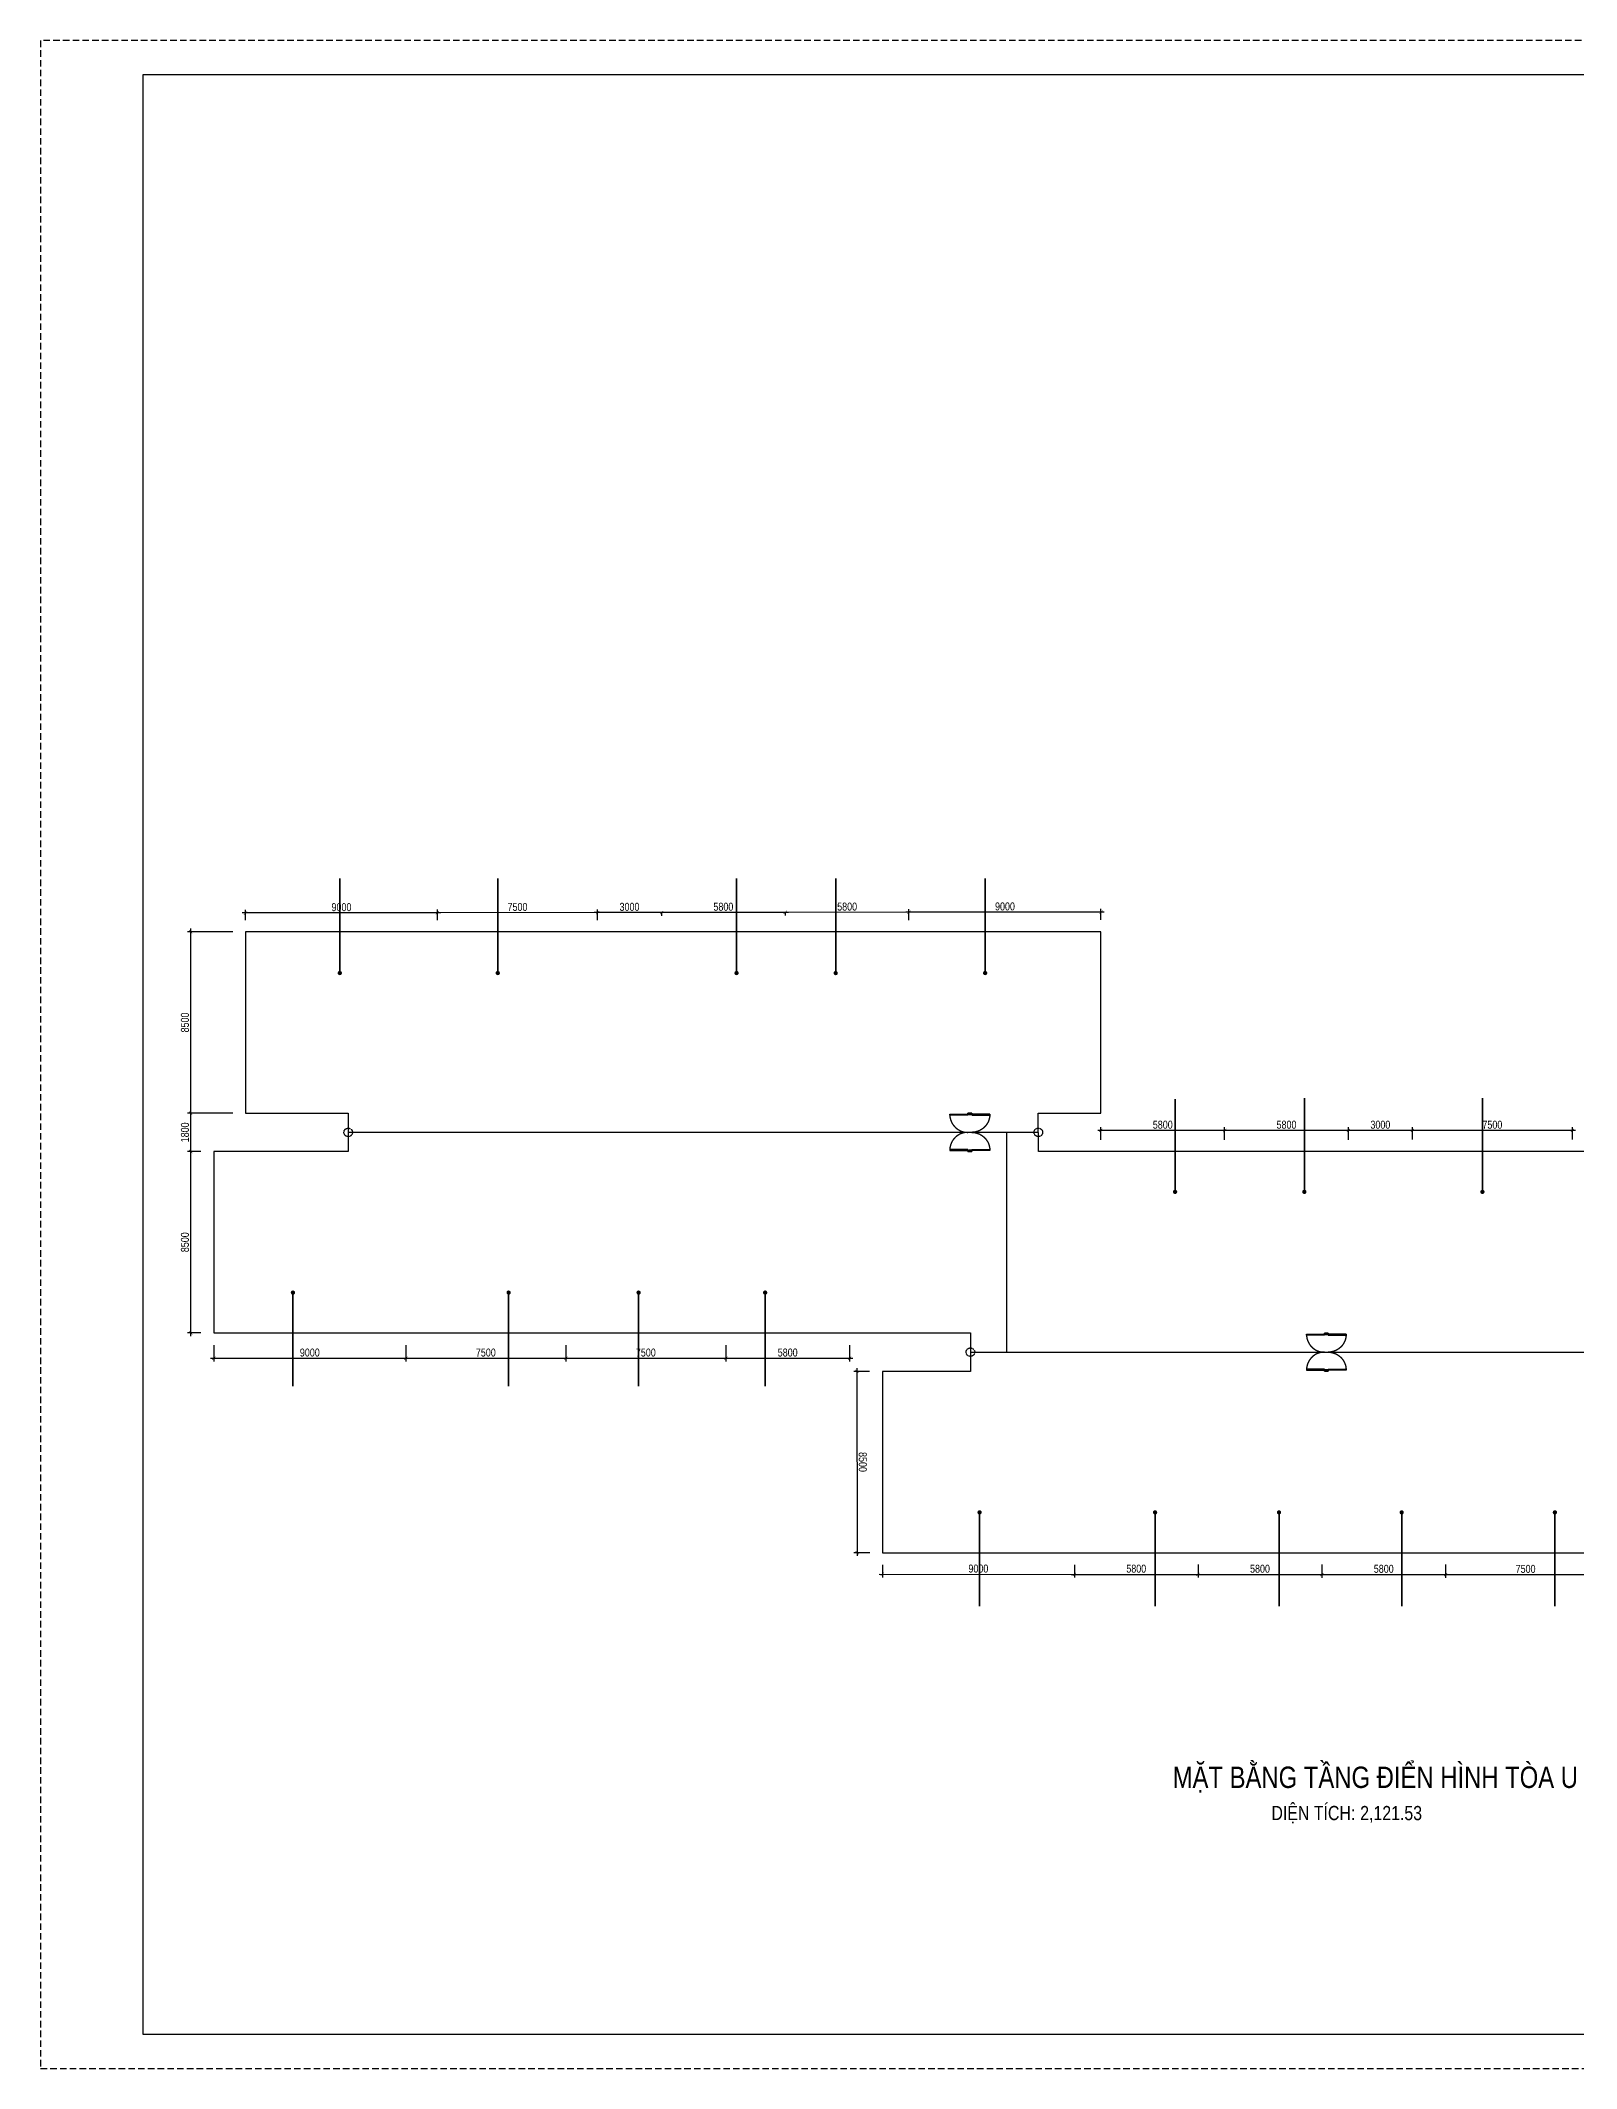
# Model space of a CAD drawing. Header units: millimetres. Extents: x 43 to 134443, y -95209 to -169.
# Drawn here: x 43 to 72035, y -95209 to -169 of the extents above; entities that cross this region are included whole.
import ezdxf
from ezdxf.enums import TextEntityAlignment as Align

# ---------------------------------------------------------------- set-up
doc = ezdxf.new("R2010")
doc.units = ezdxf.units.MM
doc.linetypes.add('HIDDEN', pattern=[9.525, 6.35, -3.175])
doc.layers.get('0').update_dxf_attribs({"color": 231})
doc.layers.get('DefPoints').update_dxf_attribs({"color": 191})
for name, color, linetype in [('A-DOOR', 142, 'Continuous'), ('MDI-BAO', 1, 'Continuous'), ('S-DIM', 231, 'Continuous')]:
    doc.layers.add(name, color=color, linetype=linetype)
doc.layers.add('A-SHBD', color=7, linetype='Continuous', lineweight=35)
doc.layers.add('A-TEXT', color=255, linetype='Continuous', lineweight=25)
doc.layers.add('MDI-HANHLANG', color=5, linetype='HIDDEN', plot=False)
doc.styles.add('250602-MB CO CAU CĂN HO X1-3A-1$0$style1', font='arial.ttf')
doc.styles.add('VTK_Arial', font='arial.ttf', dxfattribs={"width": 0.8})
doc.dimstyles.new('250602-MB CO CAU CĂN HO X1-3A-1$0$Dim_50', dxfattribs={"dimscale": 50, "dimtxt": 2, "dimasz": 1.5, "dimexe": 1, "dimexo": 0, "dimgap": 1, "dimtad": 1, "dimdec": 0, "dimlfac": -1, "dimzin": 12, "dimdsep": 46, "dimtxsty": '250602-MB CO CAU CĂN HO X1-3A-1$0$style1', "dimblk1": '250602-MB CO CAU CĂN HO X1-3A-1$0$_ARCHTICK', "dimblk2": '250602-MB CO CAU CĂN HO X1-3A-1$0$_ARCHTICK', "dimsah": 1, "dimcen": 1.5, "dimdle": 1.5, "dimclrd": 256, "dimclre": 256, "dimclrt": 2, "dimadec": 1, "dimazin": 3, "dimtm": 1e-09, "dimtfac": 0.416667, "dimtdec": 0, "dimtix": 1, "dimtmove": 2, "dimatfit": 3, "dimfxl": 7, "dimfxlon": 1, "dimtolj": 1, "dimtzin": 0, "dimlwd": -1, "dimlwe": -1, "dimarcsym": 1})
doc.dimstyles.new('A-2.5-DIM100', dxfattribs={"dimscale": 150, "dimtxt": 2.5, "dimasz": 1, "dimexe": 1, "dimexo": 0, "dimgap": 0.5, "dimtad": 1, "dimdec": 0, "dimzin": 12, "dimdsep": 46, "dimtxsty": 'VTK_Arial', "dimblk": 'ARCHTICK', "dimcen": 0, "dimdle": 1, "dimclrd": 256, "dimclre": 256, "dimclrt": 7, "dimadec": 1, "dimazin": 3, "dimtfac": 1, "dimtdec": 0, "dimtmove": 0, "dimatfit": 2, "dimfxl": 20, "dimtolj": 1, "dimtzin": 0, "dimlwd": -1, "dimlwe": -1, "dimarcsym": 0})

# ---------------------------------------------------------------- blocks, each defined once
blk = doc.blocks.new('VTK-A1_BoKhungTen')
at = {"layer": 'DefPoints', "linetype": 'HIDDEN', "ltscale": 0.3}
blk.add_lwpolyline([(0, -594), (840, -594), (840, 0), (0, 0)], close=True, dxfattribs=at)
at = {"layer": 'DefPoints'}
blk.add_lwpolyline([(755, -10), (30, -10), (30, -584), (755, -584)], dxfattribs=at)
blk = doc.blocks.new('*U7')
for p, q in [((-738, -90), (-738, -50)), ((-100, -70), (-738, -70)), ((-100, -90), (-100, -50)), ((-738, -1685), (-738, -1725)), ((-100, -1705), (-738, -1705)), ((-100, -1685), (-100, -1725))]:
    blk.add_line(p, q)
for points in [[(180, 0), (180, -60), (40, -60), (40, -50), (0, -50), (0, 0)], [(0, -50), (0, -90), (-838, -90), (-838, -50)], [(0, -1725), (0, -1685), (-838, -1685), (-838, -1725)], [(180, -1775), (180, -1715), (40, -1715), (40, -1725), (0, -1725), (0, -1775)]]:
    blk.add_lwpolyline(points, close=True)
at = {"linetype": 'HIDDEN', "ltscale": 1000}
for centre, start, end in [((0, -50), 180.00004, 270), ((0, -1725), 90, 179.99996)]:
    blk.add_arc(centre, 838, start, end, dxfattribs=at)
blk = doc.blocks.new('*U8')
for p, q in [((-738, -90), (-738, -50)), ((-100, -70), (-738, -70)), ((-100, -90), (-100, -50)), ((-738, -1685), (-738, -1725)), ((-100, -1705), (-738, -1705)), ((-100, -1685), (-100, -1725))]:
    blk.add_line(p, q)
for points in [[(180, 0), (180, -60), (40, -60), (40, -50), (0, -50), (0, 0)], [(0, -50), (0, -90), (-838, -90), (-838, -50)], [(0, -1725), (0, -1685), (-838, -1685), (-838, -1725)], [(180, -1775), (180, -1715), (40, -1715), (40, -1725), (0, -1725), (0, -1775)]]:
    blk.add_lwpolyline(points, close=True)
at = {"linetype": 'HIDDEN', "ltscale": 1000}
for centre, start, end in [((0, -50), 180.00004, 270), ((0, -1725), 90, 179.99996)]:
    blk.add_arc(centre, 838, start, end, dxfattribs=at)
blk = doc.blocks.new('*U11')
for p, q in [((-750, -90), (-750, -50)), ((-100, -70), (-750, -70)), ((-100, -90), (-100, -50)), ((-750, -1710), (-750, -1750)), ((-100, -1730), (-750, -1730)), ((-100, -1710), (-100, -1750))]:
    blk.add_line(p, q)
for points in [[(180, 0), (180, -60), (40, -60), (40, -50), (0, -50), (0, 0)], [(0, -50), (0, -90), (-850, -90), (-850, -50)], [(0, -1750), (0, -1710), (-850, -1710), (-850, -1750)], [(180, -1800), (180, -1740), (40, -1740), (40, -1750), (0, -1750), (0, -1800)]]:
    blk.add_lwpolyline(points, close=True)
at = {"linetype": 'HIDDEN', "ltscale": 1000}
for centre, start, end in [((0, -50), 180.00004, 270), ((0, -1750), 90, 179.99996)]:
    blk.add_arc(centre, 850, start, end, dxfattribs=at)
blk = doc.blocks.new('250602-MB CO CAU CĂN HO X1-3A-1$0$_ARCHTICK')
at = {"color": 0, "linetype": 'ByBlock', "const_width": 0.15}
blk.add_lwpolyline([(-0.5, -0.5), (0.5, 0.5)], dxfattribs=at)
blk = doc.blocks.new('_ArchTick')
at = {"color": 0, "linetype": 'ByBlock', "const_width": 0.15}
blk.add_lwpolyline([(-0.5, -0.5), (0.5, 0.5)], dxfattribs=at)
blk = doc.blocks.new('*D17')
at = {"layer": 'DefPoints', "color": 0, "transparency": 16777216}
for p in [(64344, -51248), (64344, -51672, 0), (71844, -51672, 0)]:
    blk.add_point(p, dxfattribs=at)
at = {"layer": 'S-DIM', "transparency": 16777216}
for p, q in [((71994, -51248), (64194, -51248)), ((64344, -51672), (64344, -51098)), ((71844, -51672), (71844, -51098))]:
    blk.add_line(p, q, dxfattribs=at)
at = {"layer": 'S-DIM', "transparency": 16777216, "xscale": 150, "yscale": 150, "zscale": 150, "rotation": 180}
blk.add_blockref('_ArchTick', (64344, -51248), dxfattribs=at)
at = {"layer": 'S-DIM', "transparency": 16777216, "xscale": 150, "yscale": 150, "zscale": 150}
blk.add_blockref('_ArchTick', (71844, -51248), dxfattribs=at)
at = {"layer": 'S-DIM', "color": 7, "transparency": 16777216, "insert": (68094, -50981), "char_height": 375, "attachment_point": 5, "style": 'VTK_Arial'}
blk.add_mtext('\\A1;7500', dxfattribs=at)
blk = doc.blocks.new('*D18')
at = {"layer": 'DefPoints', "color": 0, "transparency": 16777216}
for p in [(61344, -51248), (61344, -51686, 0), (64344, -51672, 0)]:
    blk.add_point(p, dxfattribs=at)
at = {"layer": 'S-DIM', "transparency": 16777216}
for p, q in [((64494, -51248), (61194, -51248)), ((61344, -51686), (61344, -51098)), ((64344, -51672), (64344, -51098))]:
    blk.add_line(p, q, dxfattribs=at)
at = {"layer": 'S-DIM', "transparency": 16777216, "xscale": 150, "yscale": 150, "zscale": 150, "rotation": 180}
blk.add_blockref('_ArchTick', (61344, -51248), dxfattribs=at)
at = {"layer": 'S-DIM', "transparency": 16777216, "xscale": 150, "yscale": 150, "zscale": 150}
blk.add_blockref('_ArchTick', (64344, -51248), dxfattribs=at)
at = {"layer": 'S-DIM', "color": 7, "transparency": 16777216, "insert": (62844, -50981), "char_height": 375, "attachment_point": 5, "style": 'VTK_Arial'}
blk.add_mtext('\\A1;3000', dxfattribs=at)
blk = doc.blocks.new('*D19')
at = {"layer": 'DefPoints', "color": 0, "transparency": 16777216}
for p in [(55544, -51248), (55544, -51686, 0), (61344, -51686, 0)]:
    blk.add_point(p, dxfattribs=at)
at = {"layer": 'S-DIM', "transparency": 16777216}
for p, q in [((61494, -51248), (55394, -51248)), ((55544, -51686), (55544, -51098)), ((61344, -51686), (61344, -51098))]:
    blk.add_line(p, q, dxfattribs=at)
at = {"layer": 'S-DIM', "transparency": 16777216, "xscale": 150, "yscale": 150, "zscale": 150, "rotation": 180}
blk.add_blockref('_ArchTick', (55544, -51248), dxfattribs=at)
at = {"layer": 'S-DIM', "transparency": 16777216, "xscale": 150, "yscale": 150, "zscale": 150}
blk.add_blockref('_ArchTick', (61344, -51248), dxfattribs=at)
at = {"layer": 'S-DIM', "color": 7, "transparency": 16777216, "insert": (58444, -50981), "char_height": 375, "attachment_point": 5, "style": 'VTK_Arial'}
blk.add_mtext('\\A1;5800', dxfattribs=at)
blk = doc.blocks.new('*D20')
at = {"layer": 'DefPoints', "color": 0, "transparency": 16777216}
for p in [(49744, -51248), (49744, -51686, 0), (55544, -51686, 0)]:
    blk.add_point(p, dxfattribs=at)
at = {"layer": 'S-DIM', "transparency": 16777216}
for p, q in [((55694, -51248), (49594, -51248)), ((49744, -51686), (49744, -51098)), ((55544, -51686), (55544, -51098))]:
    blk.add_line(p, q, dxfattribs=at)
at = {"layer": 'S-DIM', "transparency": 16777216, "xscale": 150, "yscale": 150, "zscale": 150, "rotation": 180}
blk.add_blockref('_ArchTick', (49744, -51248), dxfattribs=at)
at = {"layer": 'S-DIM', "transparency": 16777216, "xscale": 150, "yscale": 150, "zscale": 150}
blk.add_blockref('_ArchTick', (55544, -51248), dxfattribs=at)
at = {"layer": 'S-DIM', "color": 7, "transparency": 16777216, "insert": (52644, -50981), "char_height": 375, "attachment_point": 5, "style": 'VTK_Arial'}
blk.add_mtext('\\A1;5800', dxfattribs=at)
blk = doc.blocks.new('*D21')
at = {"layer": 'DefPoints', "color": 0, "transparency": 16777216}
for p in [(40749, -41022), (40749, -41387, 0), (49749, -41377, 0)]:
    blk.add_point(p, dxfattribs=at)
at = {"layer": 'S-DIM', "transparency": 16777216}
for p, q in [((49749, -41377), (49749, -40862)), ((49899, -41012), (40599, -41023)), ((40749, -41387), (40749, -40872))]:
    blk.add_line(p, q, dxfattribs=at)
at = {"layer": 'S-DIM', "transparency": 16777216, "xscale": 150, "yscale": 150, "zscale": 150}
for p, rotation in [((40749, -41022), 180.0636619510385), ((49749, -41012), 0.06366195103847616)]:
    blk.add_blockref('_ArchTick', p, dxfattribs=dict(at, rotation=rotation))
at = {"layer": 'S-DIM', "color": 7, "transparency": 16777216, "insert": (45249, -40751), "char_height": 375, "attachment_point": 5, "rotation": 0.06366, "style": 'VTK_Arial'}
blk.add_mtext('\\A1;9000', dxfattribs=at)
blk = doc.blocks.new('*D22')
at = {"layer": 'DefPoints', "color": 0, "transparency": 16777216}
for p in [(34949, -41022, 0), (34949, -41029), (40749, -41387, 0)]:
    blk.add_point(p, dxfattribs=at)
at = {"layer": 'S-DIM', "transparency": 16777216}
for p, q in [((40899, -41022), (34799, -41029)), ((34949, -41022), (34949, -41179)), ((40749, -41387), (40749, -40872))]:
    blk.add_line(p, q, dxfattribs=at)
at = {"layer": 'S-DIM', "transparency": 16777216, "xscale": 150, "yscale": 150, "zscale": 150}
for p, rotation in [((34949, -41029), 180.0636619510385), ((40749, -41022), 0.06366195103847616)]:
    blk.add_blockref('_ArchTick', p, dxfattribs=dict(at, rotation=rotation))
at = {"layer": 'S-DIM', "color": 7, "transparency": 16777216, "insert": (37849, -40759), "char_height": 375, "attachment_point": 5, "rotation": 0.06366, "style": 'VTK_Arial'}
blk.add_mtext('\\A1;5800', dxfattribs=at)
blk = doc.blocks.new('*D23')
at = {"layer": 'DefPoints', "color": 0, "transparency": 16777216}
for p in [(29149, -41022, 0), (29149, -41035), (34949, -41022, 0)]:
    blk.add_point(p, dxfattribs=at)
at = {"layer": 'S-DIM', "transparency": 16777216}
for p, q in [((35099, -41029), (28999, -41036)), ((29149, -41022), (29149, -41185)), ((34949, -41022), (34949, -41179))]:
    blk.add_line(p, q, dxfattribs=at)
at = {"layer": 'S-DIM', "transparency": 16777216, "xscale": 150, "yscale": 150, "zscale": 150}
for p, rotation in [((29149, -41035), 180.0636619510385), ((34949, -41029), 0.06366195103847616)]:
    blk.add_blockref('_ArchTick', p, dxfattribs=dict(at, rotation=rotation))
at = {"layer": 'S-DIM', "color": 7, "transparency": 16777216, "insert": (32049, -40766), "char_height": 375, "attachment_point": 5, "rotation": 0.06366, "style": 'VTK_Arial'}
blk.add_mtext('\\A1;5800', dxfattribs=at)
blk = doc.blocks.new('*D24')
at = {"layer": 'DefPoints', "color": 0, "transparency": 16777216}
for p in [(26149, -41039), (26149, -41387, 0), (29149, -41022, 0)]:
    blk.add_point(p, dxfattribs=at)
at = {"layer": 'S-DIM', "transparency": 16777216}
for p, q in [((29299, -41035), (25999, -41039)), ((26149, -41387), (26149, -40889)), ((29149, -41022), (29149, -41185))]:
    blk.add_line(p, q, dxfattribs=at)
at = {"layer": 'S-DIM', "transparency": 16777216, "xscale": 150, "yscale": 150, "zscale": 150}
for p, rotation in [((26149, -41039), 180.0636619510385), ((29149, -41035), 0.06366195103847616)]:
    blk.add_blockref('_ArchTick', p, dxfattribs=dict(at, rotation=rotation))
at = {"layer": 'S-DIM', "color": 7, "transparency": 16777216, "insert": (27649, -40770), "char_height": 375, "attachment_point": 5, "rotation": 0.06366, "style": 'VTK_Arial'}
blk.add_mtext('\\A1;3000', dxfattribs=at)
blk = doc.blocks.new('*D25')
at = {"layer": 'DefPoints', "color": 0, "transparency": 16777216}
for p in [(18649, -41047), (18649, -41387, 0), (26149, -41387, 0)]:
    blk.add_point(p, dxfattribs=at)
at = {"layer": 'S-DIM', "transparency": 16777216}
for p, q in [((26299, -41039), (18499, -41047)), ((18649, -41387), (18649, -40897)), ((26149, -41387), (26149, -40889))]:
    blk.add_line(p, q, dxfattribs=at)
at = {"layer": 'S-DIM', "transparency": 16777216, "xscale": 150, "yscale": 150, "zscale": 150}
for p, rotation in [((18649, -41047), 180.0636619510385), ((26149, -41039), 0.06366195103847616)]:
    blk.add_blockref('_ArchTick', p, dxfattribs=dict(at, rotation=rotation))
at = {"layer": 'S-DIM', "color": 7, "transparency": 16777216, "insert": (22399, -40776), "char_height": 375, "attachment_point": 5, "rotation": 0.06366, "style": 'VTK_Arial'}
blk.add_mtext('\\A1;7500', dxfattribs=at)
blk = doc.blocks.new('*D26')
at = {"layer": 'DefPoints', "color": 0, "transparency": 16777216}
for p in [(9649, -41057), (9649, -41387, 0), (18649, -41387, 0)]:
    blk.add_point(p, dxfattribs=at)
at = {"layer": 'S-DIM', "transparency": 16777216}
for p, q in [((18799, -41047), (9499, -41057)), ((9649, -41387), (9649, -40907)), ((18649, -41387), (18649, -40897))]:
    blk.add_line(p, q, dxfattribs=at)
at = {"layer": 'S-DIM', "transparency": 16777216, "xscale": 150, "yscale": 150, "zscale": 150}
for p, rotation in [((9649, -41057), 180.0636619510385), ((18649, -41047), 0.06366195103847616)]:
    blk.add_blockref('_ArchTick', p, dxfattribs=dict(at, rotation=rotation))
at = {"layer": 'S-DIM', "color": 7, "transparency": 16777216, "insert": (14149, -40786), "char_height": 375, "attachment_point": 5, "rotation": 0.06366, "style": 'VTK_Arial'}
blk.add_mtext('\\A1;9000', dxfattribs=at)
blk = doc.blocks.new('*D27')
at = {"layer": 'DefPoints', "color": 0, "transparency": 16777216}
for p in [(9049, -41938, 0), (7078, -50438), (9049, -50438, 0)]:
    blk.add_point(p, dxfattribs=at)
at = {"layer": 'S-DIM', "transparency": 16777216}
for p, q in [((7078, -41788), (7078, -50588)), ((9049, -41938), (6928, -41938)), ((9049, -50438), (6928, -50438))]:
    blk.add_line(p, q, dxfattribs=at)
at = {"layer": 'S-DIM', "transparency": 16777216, "xscale": 150, "yscale": 150, "zscale": 150}
for p, rotation in [((7078, -41938), 90), ((7078, -50438), 270)]:
    blk.add_blockref('_ArchTick', p, dxfattribs=dict(at, rotation=rotation))
at = {"layer": 'S-DIM', "color": 7, "transparency": 16777216, "insert": (6812, -46188), "char_height": 375, "attachment_point": 5, "rotation": 90, "style": 'VTK_Arial'}
blk.add_mtext('\\A1;8500', dxfattribs=at)
blk = doc.blocks.new('*D28')
at = {"layer": 'DefPoints', "color": 0, "transparency": 16777216}
for p in [(9049, -50438, 0), (7078, -52238), (7559, -52238, 0)]:
    blk.add_point(p, dxfattribs=at)
at = {"layer": 'S-DIM', "transparency": 16777216}
for p, q in [((7078, -50288), (7078, -52388)), ((9049, -50438), (6928, -50438)), ((7559, -52238), (6928, -52238))]:
    blk.add_line(p, q, dxfattribs=at)
at = {"layer": 'S-DIM', "transparency": 16777216, "xscale": 150, "yscale": 150, "zscale": 150}
for p, rotation in [((7078, -50438), 90), ((7078, -52238), 270)]:
    blk.add_blockref('_ArchTick', p, dxfattribs=dict(at, rotation=rotation))
at = {"layer": 'S-DIM', "color": 7, "transparency": 16777216, "insert": (6812, -51338), "char_height": 375, "attachment_point": 5, "rotation": 90, "style": 'VTK_Arial'}
blk.add_mtext('\\A1;1800', dxfattribs=at)
blk = doc.blocks.new('*D29')
at = {"layer": 'DefPoints', "color": 0, "transparency": 16777216}
for p in [(7559, -52238, 0), (7078, -60738), (7559, -60738, 0)]:
    blk.add_point(p, dxfattribs=at)
at = {"layer": 'S-DIM', "transparency": 16777216}
for p, q in [((7559, -52238), (6928, -52238)), ((7078, -52088), (7078, -60888)), ((7559, -60738), (6928, -60738))]:
    blk.add_line(p, q, dxfattribs=at)
at = {"layer": 'S-DIM', "transparency": 16777216, "xscale": 150, "yscale": 150, "zscale": 150}
for p, rotation in [((7078, -52238), 90), ((7078, -60738), 270)]:
    blk.add_blockref('_ArchTick', p, dxfattribs=dict(at, rotation=rotation))
at = {"layer": 'S-DIM', "color": 7, "transparency": 16777216, "insert": (6812, -56488), "char_height": 375, "attachment_point": 5, "rotation": 90, "style": 'VTK_Arial'}
blk.add_mtext('\\A1;8500', dxfattribs=at)
blk = doc.blocks.new('*D30')
at = {"layer": 'DefPoints', "color": 0, "transparency": 16777216}
for p in [(8164, -61305, 0), (17164, -61305, 0), (17164, -61926)]:
    blk.add_point(p, dxfattribs=at)
at = {"layer": 'S-DIM', "transparency": 16777216}
for p, q in [((8164, -61305), (8164, -62076)), ((17164, -61305), (17164, -62076)), ((8014, -61926), (17314, -61926))]:
    blk.add_line(p, q, dxfattribs=at)
at = {"layer": 'S-DIM', "transparency": 16777216, "xscale": 150, "yscale": 150, "zscale": 150, "rotation": 180}
blk.add_blockref('_ArchTick', (8164, -61926), dxfattribs=at)
at = {"layer": 'S-DIM', "transparency": 16777216, "xscale": 150, "yscale": 150, "zscale": 150}
blk.add_blockref('_ArchTick', (17164, -61926), dxfattribs=at)
at = {"layer": 'S-DIM', "color": 7, "transparency": 16777216, "insert": (12664, -61659), "char_height": 375, "attachment_point": 5, "style": 'VTK_Arial'}
blk.add_mtext('\\A1;9000', dxfattribs=at)
blk = doc.blocks.new('*D31')
at = {"layer": 'DefPoints', "color": 0, "transparency": 16777216}
for p in [(17164, -61305, 0), (24664, -61305, 0), (24664, -61926)]:
    blk.add_point(p, dxfattribs=at)
at = {"layer": 'S-DIM', "transparency": 16777216}
for p, q in [((17164, -61305), (17164, -62076)), ((24664, -61305), (24664, -62076)), ((17014, -61926), (24814, -61926))]:
    blk.add_line(p, q, dxfattribs=at)
at = {"layer": 'S-DIM', "transparency": 16777216, "xscale": 150, "yscale": 150, "zscale": 150}
for p, rotation in [((17164, -61926), 180.000000000002), ((24664, -61926), 2.035554996136651e-12)]:
    blk.add_blockref('_ArchTick', p, dxfattribs=dict(at, rotation=rotation))
at = {"layer": 'S-DIM', "color": 7, "transparency": 16777216, "insert": (20914, -61659), "char_height": 375, "attachment_point": 5, "style": 'VTK_Arial'}
blk.add_mtext('\\A1;7500', dxfattribs=at)
blk = doc.blocks.new('*D32')
at = {"layer": 'DefPoints', "color": 0, "transparency": 16777216}
for p in [(24664, -61305, 0), (32164, -61305, 0), (32164, -61926)]:
    blk.add_point(p, dxfattribs=at)
at = {"layer": 'S-DIM', "transparency": 16777216}
for p, q in [((24664, -61305), (24664, -62076)), ((32164, -61305), (32164, -62076)), ((24514, -61926), (32314, -61926))]:
    blk.add_line(p, q, dxfattribs=at)
at = {"layer": 'S-DIM', "transparency": 16777216, "xscale": 150, "yscale": 150, "zscale": 150}
for p, rotation in [((24664, -61926), 180.000000000002), ((32164, -61926), 2.035554996136651e-12)]:
    blk.add_blockref('_ArchTick', p, dxfattribs=dict(at, rotation=rotation))
at = {"layer": 'S-DIM', "color": 7, "transparency": 16777216, "insert": (28414, -61659), "char_height": 375, "attachment_point": 5, "style": 'VTK_Arial'}
blk.add_mtext('\\A1;7500', dxfattribs=at)
blk = doc.blocks.new('*D33')
at = {"layer": 'DefPoints', "color": 0, "transparency": 16777216}
for p in [(32164, -61305, 0), (37964, -61305, 0), (37964, -61926)]:
    blk.add_point(p, dxfattribs=at)
at = {"layer": 'S-DIM', "transparency": 16777216}
for p, q in [((32164, -61305), (32164, -62076)), ((37964, -61305), (37964, -62076)), ((32014, -61926), (38114, -61926))]:
    blk.add_line(p, q, dxfattribs=at)
at = {"layer": 'S-DIM', "transparency": 16777216, "xscale": 150, "yscale": 150, "zscale": 150}
for p, rotation in [((32164, -61926), 180.000000000002), ((37964, -61926), 2.035554996136651e-12)]:
    blk.add_blockref('_ArchTick', p, dxfattribs=dict(at, rotation=rotation))
at = {"layer": 'S-DIM', "color": 7, "transparency": 16777216, "insert": (35064, -61659), "char_height": 375, "attachment_point": 5, "style": 'VTK_Arial'}
blk.add_mtext('\\A1;5800', dxfattribs=at)
blk = doc.blocks.new('*D34')
at = {"layer": 'DefPoints', "color": 0, "transparency": 16777216}
for p in [(38902, -62538, 0), (38318, -71039), (38912, -71038, 0)]:
    blk.add_point(p, dxfattribs=at)
at = {"layer": 'S-DIM', "transparency": 16777216}
for p, q in [((38902, -62538), (38158, -62539)), ((38308, -62389), (38318, -71189)), ((38912, -71038), (38168, -71039))]:
    blk.add_line(p, q, dxfattribs=at)
at = {"layer": 'S-DIM', "transparency": 16777216, "xscale": 150, "yscale": 150, "zscale": 150}
for p, rotation in [((38308, -62539), 90.0674067683283), ((38318, -71039), 270.0674067683283)]:
    blk.add_blockref('_ArchTick', p, dxfattribs=dict(at, rotation=rotation))
at = {"layer": 'S-DIM', "color": 7, "transparency": 16777216, "insert": (38580, -66788), "char_height": 375, "attachment_point": 5, "rotation": 270.06741, "style": 'VTK_Arial'}
blk.add_mtext('\\A1;8500', dxfattribs=at)
blk = doc.blocks.new('*D35')
at = {"layer": 'DefPoints', "color": 0, "transparency": 16777216}
for p in [(39502, -71600, 0), (48501, -72053), (48502, -71605, 0)]:
    blk.add_point(p, dxfattribs=at)
at = {"layer": 'S-DIM', "transparency": 16777216}
for p, q in [((39351, -72048), (48651, -72053)), ((39502, -71600), (39501, -72198)), ((48502, -71605), (48501, -72203))]:
    blk.add_line(p, q, dxfattribs=at)
at = {"layer": 'S-DIM', "transparency": 16777216, "xscale": 150, "yscale": 150, "zscale": 150}
for p, rotation in [((39501, -72048), 179.9681690146564), ((48501, -72053), 359.9681690146564)]:
    blk.add_blockref('_ArchTick', p, dxfattribs=dict(at, rotation=rotation))
at = {"layer": 'S-DIM', "color": 7, "transparency": 16777216, "insert": (44002, -71784), "char_height": 375, "attachment_point": 5, "rotation": 359.96817, "style": 'VTK_Arial'}
blk.add_mtext('\\A1;9000', dxfattribs=at)
blk = doc.blocks.new('*D36')
at = {"layer": 'DefPoints', "color": 0, "transparency": 16777216}
for p in [(48502, -71605, 0), (54301, -72056), (54302, -71589, 0)]:
    blk.add_point(p, dxfattribs=at)
at = {"layer": 'S-DIM', "transparency": 16777216}
for p, q in [((48351, -72053), (54451, -72056)), ((48502, -71605), (48501, -72203)), ((54302, -71589), (54301, -72206))]:
    blk.add_line(p, q, dxfattribs=at)
at = {"layer": 'S-DIM', "transparency": 16777216, "xscale": 150, "yscale": 150, "zscale": 150}
for p, rotation in [((48501, -72053), 179.9681690146564), ((54301, -72056), 359.9681690146564)]:
    blk.add_blockref('_ArchTick', p, dxfattribs=dict(at, rotation=rotation))
at = {"layer": 'S-DIM', "color": 7, "transparency": 16777216, "insert": (51402, -71788), "char_height": 375, "attachment_point": 5, "rotation": 359.96817, "style": 'VTK_Arial'}
blk.add_mtext('\\A1;5800', dxfattribs=at)
blk = doc.blocks.new('*D37')
at = {"layer": 'DefPoints', "color": 0, "transparency": 16777216}
for p in [(54302, -71589, 0), (60101, -72060), (60102, -71589, 0)]:
    blk.add_point(p, dxfattribs=at)
at = {"layer": 'S-DIM', "transparency": 16777216}
for p, q in [((54151, -72056), (60251, -72060)), ((54302, -71589), (54301, -72206)), ((60102, -71589), (60101, -72210))]:
    blk.add_line(p, q, dxfattribs=at)
at = {"layer": 'S-DIM', "transparency": 16777216, "xscale": 150, "yscale": 150, "zscale": 150}
for p, rotation in [((54301, -72056), 179.9681690146564), ((60101, -72060), 359.9681690146564)]:
    blk.add_blockref('_ArchTick', p, dxfattribs=dict(at, rotation=rotation))
at = {"layer": 'S-DIM', "color": 7, "transparency": 16777216, "insert": (57202, -71791), "char_height": 375, "attachment_point": 5, "rotation": 359.96817, "style": 'VTK_Arial'}
blk.add_mtext('\\A1;5800', dxfattribs=at)
blk = doc.blocks.new('*D38')
at = {"layer": 'DefPoints', "color": 0, "transparency": 16777216}
for p in [(60102, -71589, 0), (65901, -72063), (65902, -71589, 0)]:
    blk.add_point(p, dxfattribs=at)
at = {"layer": 'S-DIM', "transparency": 16777216}
for p, q in [((59951, -72059), (66051, -72063)), ((60102, -71589), (60101, -72210)), ((65902, -71589), (65901, -72213))]:
    blk.add_line(p, q, dxfattribs=at)
at = {"layer": 'S-DIM', "transparency": 16777216, "xscale": 150, "yscale": 150, "zscale": 150}
for p, rotation in [((60101, -72060), 179.9681690146564), ((65901, -72063), 359.9681690146564)]:
    blk.add_blockref('_ArchTick', p, dxfattribs=dict(at, rotation=rotation))
at = {"layer": 'S-DIM', "color": 7, "transparency": 16777216, "insert": (63002, -71795), "char_height": 375, "attachment_point": 5, "rotation": 359.96817, "style": 'VTK_Arial'}
blk.add_mtext('\\A1;5800', dxfattribs=at)
blk = doc.blocks.new('*D39')
at = {"layer": 'DefPoints', "color": 0, "transparency": 16777216}
for p in [(65902, -71589, 0), (73401, -72067), (73402, -71605, 0)]:
    blk.add_point(p, dxfattribs=at)
at = {"layer": 'S-DIM', "transparency": 16777216}
for p, q in [((65751, -72063), (73551, -72067)), ((65902, -71589), (65901, -72213)), ((73402, -71605), (73401, -72217))]:
    blk.add_line(p, q, dxfattribs=at)
at = {"layer": 'S-DIM', "transparency": 16777216, "xscale": 150, "yscale": 150, "zscale": 150}
for p, rotation in [((65901, -72063), 179.9681690146564), ((73401, -72067), 359.9681690146564)]:
    blk.add_blockref('_ArchTick', p, dxfattribs=dict(at, rotation=rotation))
at = {"layer": 'S-DIM', "color": 7, "transparency": 16777216, "insert": (69652, -71798), "char_height": 375, "attachment_point": 5, "rotation": 359.96817, "style": 'VTK_Arial'}
blk.add_mtext('\\A1;7500', dxfattribs=at)

msp = doc.modelspace()

# ---------------------------------------------------------------- linework, layer by layer
at = {"layer": 'MDI-BAO', "elevation": 0}
msp.add_lwpolyline([(74774.1, -52238.2), (46814.1, -52238.2), (46809, -50438.5), (49749.2, -50437.9), (49749.2, -41938.2), (9649.2, -41938.2), (9649.2, -50438.2), (14464.2, -50438.2), (14464.2, -52238.2), (8159.3, -52238.2), (8159.3, -60738.2), (43629.4, -60738), (43629.3, -62538), (39501.6, -62538), (39501.6, -71038), (82401.6, -71038)], dxfattribs=at)
at = {"layer": 'MDI-HANHLANG'}
for p, q in [((46811.5, -51338.2), (14464.2, -51338.2)), ((45314.2, -51338.2), (45314.2, -61637.9)), ((43629.3, -61637.9), (77954.1, -61637.9))]:
    msp.add_line(p, q, dxfattribs=at)
for centre in [(14464.2, -51338.2, 0), (46811.5, -51338.3, 0), (43629.3, -61638, 0)]:
    msp.add_circle(centre, 200, dxfattribs=at)

# ---------------------------------------------------------------- block references
at = {"layer": 'A-DOOR'}
for name, p in [('*U11', (43507.9, -50437.3, 0)), ('*U8', (60219.2, -60752.7, 0))]:
    msp.add_blockref(name, p, dxfattribs=at)
at = {"layer": 'A-DOOR', "xscale": -1}
for name, p in [('*U11', (43687.9, -50437.3, 0)), ('*U7', (60399.2, -60752.7, 0))]:
    msp.add_blockref(name, p, dxfattribs=at)
at = {"layer": 'DefPoints', "xscale": 160, "yscale": 160, "zscale": 160}
msp.add_blockref('VTK-A1_BoKhungTen', (43.4, -168.9), dxfattribs=at)

# ---------------------------------------------------------------- texts
at = {"layer": 'A-TEXT', "style": 'VTK_Arial', "width": 0.8}
msp.add_text('MẶT BẰNG TẦNG ĐIỂN HÌNH TÒA U', height=1000, dxfattribs=at).set_placement((62608, -82063.4), align=Align.CENTER)
for s, p in [('DIỆN TÍCH:', (57737.6, -83571.5)), ('2,121.53', (61897.8, -83572.8))]:
    msp.add_text(s, height=666.67, dxfattribs=at).set_placement(p)

# ---------------------------------------------------------------- dimensions: what is measured, and where the dimension line sits
at = {"layer": 'S-DIM'}
for base, p1, p2, angle, picture, middle in [((9648.9, -41057), (18649.2, -41386.6, 0), (9649.2, -41386.6, 0), 0.063662, '*D26', (14148.6, -40785.5)), ((18648.9, -41047), (26149.2, -41386.6, 0), (18649.2, -41386.6, 0), 0.063662, '*D25', (22398.6, -40776.4)), ((26148.8, -41038.7), (29149.2, -41022.4, 0), (26149.2, -41386.6, 0), 0.063662, '*D24', (27648.8, -40770.4)), ((29149.2, -41035.3), (34949.2, -41022.4, 0), (29149.2, -41022.4, 0), 0.063662, '*D23', (32049, -40765.7)), ((34949.2, -41028.9), (40749.2, -41386.6, 0), (34949.2, -41022.4, 0), 0.063662, '*D22', (37848.7, -40759.2)), ((7078.1, -52238.2), (9049.2, -50438.2, 0), (7559.3, -52238.2, 0), 90, '*D28', (6811.7, -51338.2)), ((7078.1, -60738.2), (7559.3, -52238.2, 0), (7559.3, -60738.2, 0), 90, '*D29', (6811.7, -56488.2)), ((24664.4, -61925.9), (17164.4, -61304.8, 0), (24664.4, -61304.8, 0), 180, '*D31', (20914.4, -61659.5)), ((32164.4, -61925.9), (24664.4, -61304.8, 0), (32164.4, -61304.8, 0), 180, '*D32', (28414.4, -61659.5)), ((37964.4, -61925.9), (32164.4, -61304.8, 0), (37964.4, -61304.8, 0), 180, '*D33', (35064.4, -61659.5)), ((54301.4, -72056.3), (48501.6, -71604.5, 0), (54301.6, -71589.5, 0), 179.968169, '*D36', (51401.5, -71788.2)), ((60101.4, -72059.5), (54301.6, -71589.5, 0), (60101.6, -71589.5, 0), 179.968169, '*D37', (57201.5, -71791.4)), ((65901.4, -72062.7), (60101.6, -71589.5, 0), (65901.6, -71589.5, 0), 179.968169, '*D38', (63001.5, -71794.7)), ((73401.4, -72066.9), (65901.6, -71589.5, 0), (73401.6, -71604.5, 0), 179.968169, '*D39', (69651.5, -71798.4))]:
    dim = msp.add_linear_dim(base=base, p1=p1, p2=p2, angle=angle, dimstyle='A-2.5-DIM100', override={"dimpost": '\\X', "dimtmove": 1}, dxfattribs=at)
    dim.commit()
    dim.dimension.update_dxf_attribs({"geometry": picture, "text_midpoint": middle})
for p1, p2, distance, picture, middle in [((49749.2, -41376.6, 0), (40749.2, -41386.6, 0), -364.2, '*D21', (45248.5, -40751)), ((9049.2, -41938.2, 0), (9049.2, -50438.2, 0), -1971.1, '*D27', (6811.7, -46188.2)), ((71844.1, -51671.6, 0), (64344.1, -51671.6, 0), -423.8, '*D17', (68094.1, -50981.3)), ((8164.4, -61304.8, 0), (17164.4, -61304.8, 0), -621.2, '*D30', (12664.4, -61659.5)), ((38901.6, -62538, 0), (38911.6, -71038, 0), -593.4, '*D34', (38579.7, -66788.3)), ((39501.6, -71599.5, 0), (48501.6, -71604.5, 0), -448.6, '*D35', (44001.5, -71784.1))]:
    dim = msp.add_aligned_dim(p1=p1, p2=p2, distance=distance, dimstyle='A-2.5-DIM100', override={"dimpost": '\\X'}, dxfattribs=at)
    dim.commit()
    dim.dimension.update_dxf_attribs({"geometry": picture, "text_midpoint": middle})
for base, p1, p2, picture, middle in [((49744.1, -51247.8), (55544.1, -51686.4, 0), (49744.1, -51686.4, 0), '*D20', (52644.1, -50981.3)), ((55544.1, -51247.8), (61344.1, -51686.4, 0), (55544.1, -51686.4, 0), '*D19', (58444.1, -50981.3)), ((61344.1, -51247.8), (64344.1, -51671.6, 0), (61344.1, -51686.4, 0), '*D18', (62844.1, -50981.2))]:
    dim = msp.add_linear_dim(base=base, p1=p1, p2=p2, dimstyle='A-2.5-DIM100', override={"dimpost": '\\X', "dimtmove": 1}, dxfattribs=at)
    dim.commit()
    dim.dimension.update_dxf_attribs({"geometry": picture, "text_midpoint": middle})

# ---------------------------------------------------------------- leaders
at = {"layer": 'A-SHBD'}
for points in [[(14070.4, -43871.7, 0), (14070.4, -39437.2, 0)], [(21474.4, -43871.7, 0), (21474.4, -39437.2, 0)], [(32667.2, -43871.7, 0), (32667.2, -39437.2, 0)], [(37313.7, -43871.7, 0), (37313.8, -39437.2, 0)], [(44317.6, -43871.7, 0), (44317.6, -39437.2, 0)], [(53222.8, -54126.7, 0), (53222.8, -49782.3, 0)], [(59281.6, -54126.7, 0), (59281.6, -49737.3, 0)], [(67629.4, -54126.7, 0), (67629.4, -49737.3, 0)], [(11873.1, -58847.9, 0), (11873.1, -63237.4, 0)], [(21983.8, -58847.9, 0), (21983.8, -63237.4, 0)], [(28075.8, -58847.9, 0), (28075.9, -63237.4, 0)], [(34007, -58847.9, 0), (34007, -63237.4, 0)], [(44058.6, -69147.8, 0), (44058.6, -73537.2, 0)], [(52283.2, -69147.8, 0), (52283.2, -73537.2, 0)], [(58093.1, -69147.8, 0), (58093.1, -73537.2, 0)], [(63843.5, -69147.8, 0), (63843.5, -73537.2, 0)], [(71025, -69147.8, 0), (71025, -73537.2, 0)]]:
    msp.add_leader(points, dimstyle='250602-MB CO CAU CĂN HO X1-3A-1$0$Dim_50', override={"dimasz": 4, "dimtad": 0, "dimldrblk": 'Dot', "dimtfill": 1}, dxfattribs=at)

doc.saveas('drawing.dxf')
